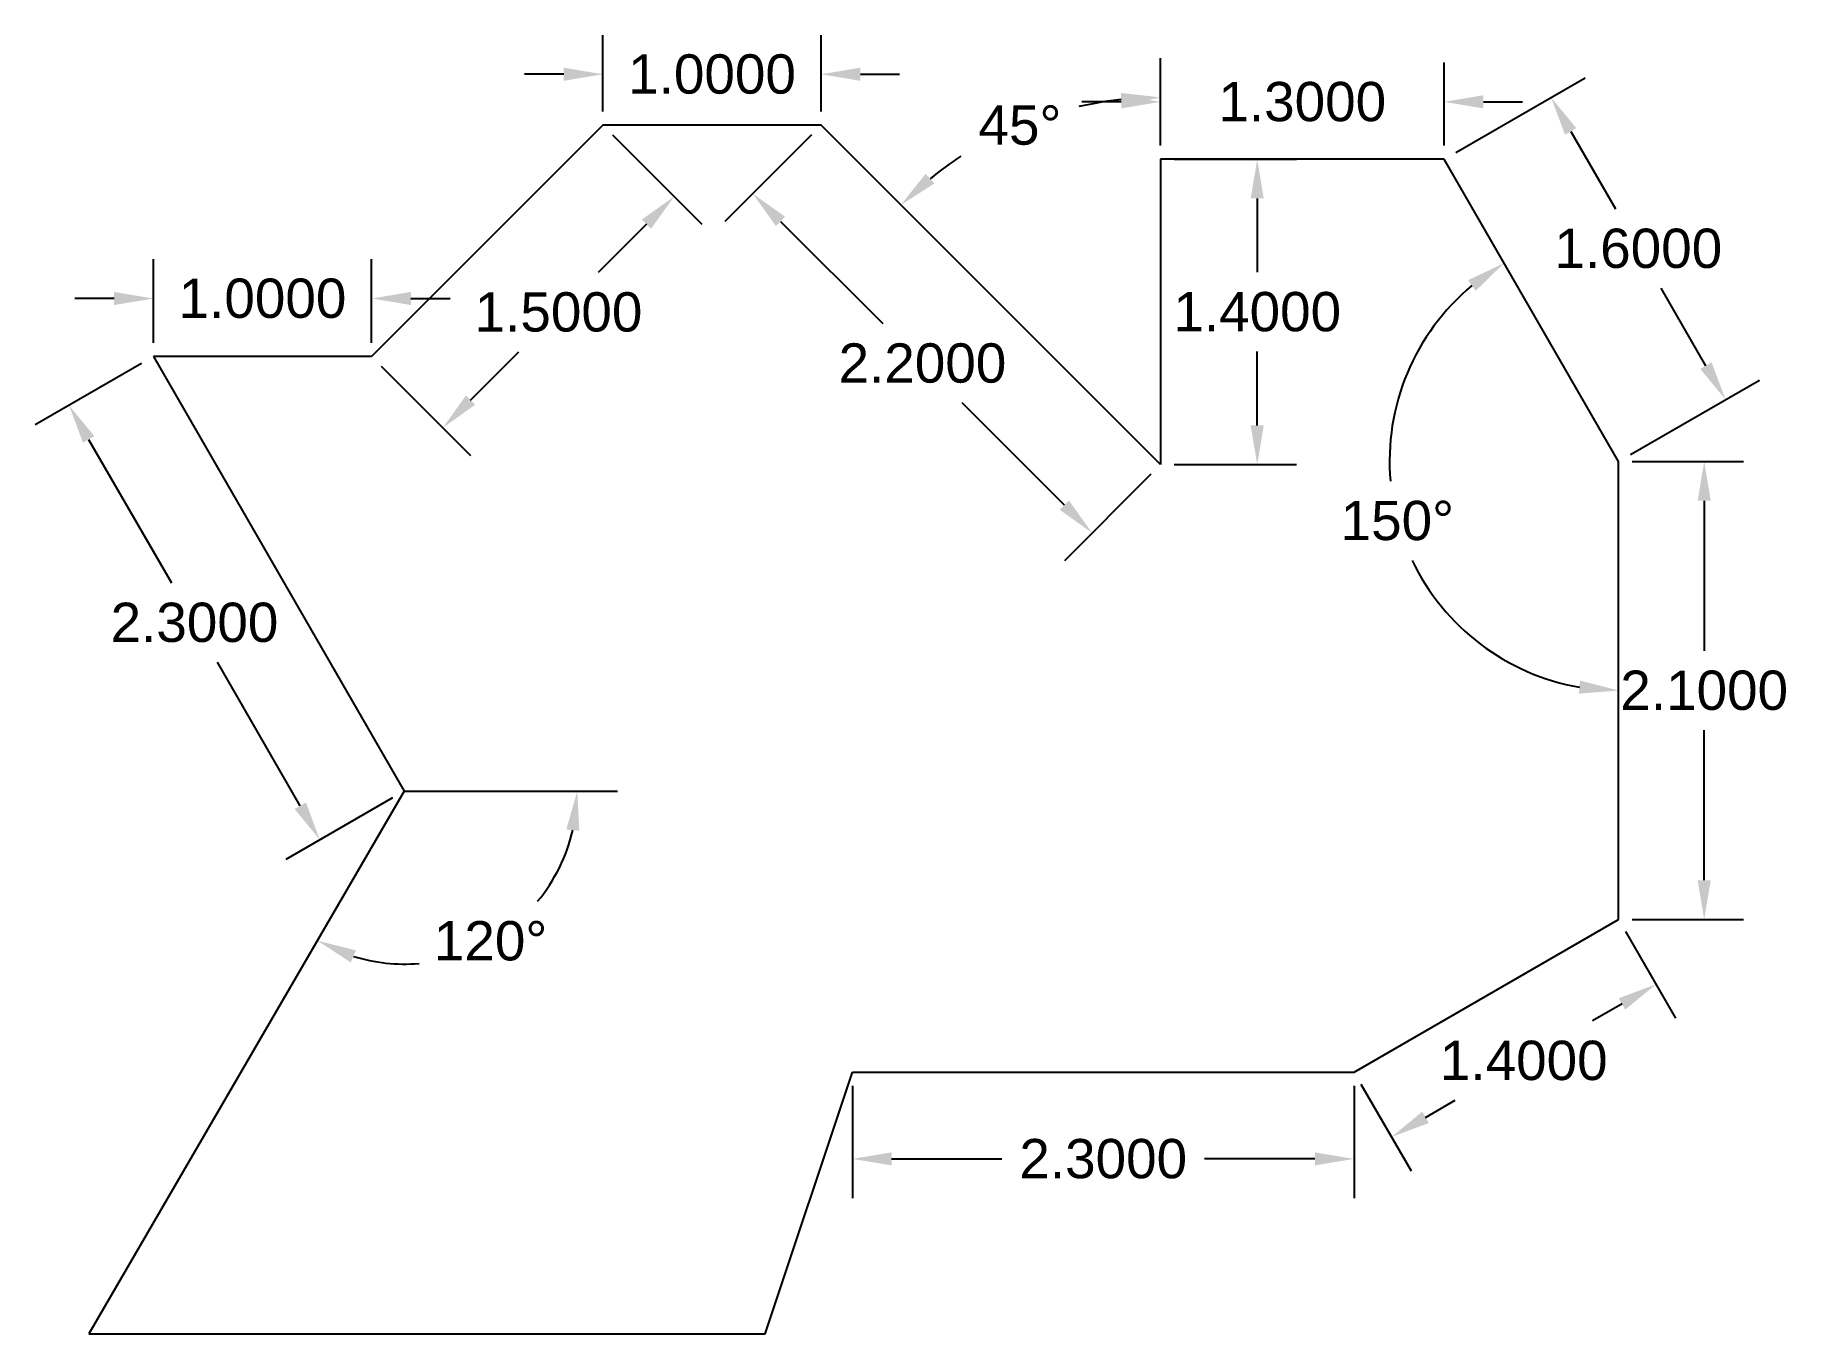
# Model space of a CAD drawing. Header units: inches. Extents: x 0.75 to 8.78, y 1 to 6.95.
import ezdxf

# ---------------------------------------------------------------- set-up
doc = ezdxf.new("R2010")
doc.units = ezdxf.units.IN
doc.header["$MEASUREMENT"] = 0
doc.styles.get("Standard").update_dxf_attribs({"font": 'arial.ttf'})
doc.dimstyles.get("Standard").update_dxf_attribs({"dimtxt": 0.18, "dimasz": 0.18, "dimexe": 0.18, "dimexo": 0.0625, "dimgap": 0.09, "dimtad": 0, "dimtih": 1, "dimtoh": 1, "dimdec": 4, "dimzin": 0, "dimdsep": 46, "dimtxsty": 'Standard', "dimcen": 0.09, "dimadec": 0, "dimazin": 0, "dimtfac": 1, "dimtdec": 4, "dimtofl": 0, "dimtmove": 0, "dimatfit": 3, "dimfxl": 1, "dimtolj": 1, "dimtzin": 0, "dimarcsym": 0})

# ---------------------------------------------------------------- blocks, each defined once
blk = doc.blocks.new('*D2')
at = {"color": 0, "lineweight": -2, "transparency": 16777216}
for start, end in [(129.8342, 184.90926), (205.59837, 260.1658)]:
    blk.add_arc((8.0124, 5), 1.05, start, end, dxfattribs=at)
at = {"color": 0, "transparency": 16777216}
for points in [[(7.3227, 5.8309), (7.357, 5.7817), (7.4874, 5.9093)], [(7.8357, 3.9953), (7.8305, 3.9355), (8.0124, 3.95)]]:
    blk.add_solid(points, dxfattribs=at)
at = {"layer": 'Defpoints', "color": 0, "transparency": 16777216}
for p in [(7.2124, 6.3856), (6.9784, 5.1823), (8.0124, 5), (8.0124, 5), (8.0124, 2.9)]:
    blk.add_point(p, dxfattribs=at)
at = {"color": 0, "transparency": 16777216, "insert": (6.9982, 4.7282), "char_height": 0.18, "attachment_point": 5}
blk.add_mtext('\\A1;150°', dxfattribs=at)
blk = doc.blocks.new('*D3')
at = {"color": 0, "lineweight": -2, "transparency": 16777216}
blk.add_line((5.9124, 6.4481), (5.9124, 6.8491), dxfattribs=at)
for start, end in [(96.12925, 102.83753), (122.90036, 128.87075)]:
    blk.add_arc((5.9124, 4.9856), 1.6834, start, end, dxfattribs=at)
at = {"color": 0, "transparency": 16777216}
for points in [[(5.7311, 6.6894), (5.7343, 6.6295), (5.9124, 6.6691)], [(4.876, 6.274), (4.8359, 6.3186), (4.7221, 6.176)]]:
    blk.add_solid(points, dxfattribs=at)
at = {"layer": 'Defpoints', "color": 0, "transparency": 16777216}
for p in [(5.4767, 6.6117), (4.3568, 6.5413), (5.9124, 6.3856), (5.9124, 4.9856), (5.9124, 4.9856)]:
    blk.add_point(p, dxfattribs=at)
at = {"color": 0, "transparency": 16777216, "insert": (5.2682, 6.5409), "char_height": 0.18, "attachment_point": 5}
blk.add_mtext('\\A1;45°', dxfattribs=at)
blk = doc.blocks.new('*D9')
at = {"color": 0, "lineweight": -2, "transparency": 16777216}
for p, q in [((4.5, 2.1375), (4.5, 1.6227)), ((6.8, 2.1375), (6.8, 1.6227)), ((4.68, 1.8027), (5.1851, 1.8027)), ((6.62, 1.8027), (6.1149, 1.8027))]:
    blk.add_line(p, q, dxfattribs=at)
at = {"color": 0, "transparency": 16777216}
for points in [[(4.68, 1.8327), (4.68, 1.7727), (4.5, 1.8027)], [(6.62, 1.8327), (6.62, 1.7727), (6.8, 1.8027)]]:
    blk.add_solid(points, dxfattribs=at)
at = {"layer": 'Defpoints', "color": 0, "transparency": 16777216}
for p in [(4.5, 2.2), (6.8, 2.2), (6.8, 1.8027)]:
    blk.add_point(p, dxfattribs=at)
at = {"color": 0, "transparency": 16777216, "insert": (5.65, 1.8027), "char_height": 0.18, "attachment_point": 5}
blk.add_mtext('\\A1;2.3000', dxfattribs=at)
blk = doc.blocks.new('*D10')
at = {"color": 0, "lineweight": -2, "transparency": 16777216}
for p, q in [((8.0437, 2.8459), (8.2739, 2.4472)), ((8.028, 2.5131), (7.8927, 2.435)), ((6.8312, 2.1459), (7.0614, 1.7472)), ((7.1273, 1.9931), (7.2626, 2.0712))]:
    blk.add_line(p, q, dxfattribs=at)
at = {"color": 0, "transparency": 16777216}
for points in [[(8.013, 2.5391), (8.043, 2.4871), (8.1839, 2.6031)], [(7.1123, 2.0191), (7.1423, 1.9671), (6.9714, 1.9031)]]:
    blk.add_solid(points, dxfattribs=at)
at = {"layer": 'Defpoints', "color": 0, "transparency": 16777216}
for p in [(8.0124, 2.9), (6.8, 2.2), (6.9714, 1.9031)]:
    blk.add_point(p, dxfattribs=at)
at = {"color": 0, "transparency": 16777216, "insert": (7.5776, 2.2531), "char_height": 0.18, "attachment_point": 5}
blk.add_mtext('\\A1;1.4000', dxfattribs=at)
blk = doc.blocks.new('*D11')
at = {"color": 0, "lineweight": -2, "transparency": 16777216}
for p, q in [((8.0749, 5), (8.5848, 5)), ((8.4048, 4.82), (8.4048, 4.1319)), ((8.4048, 3.08), (8.4048, 3.7681)), ((8.0749, 2.9), (8.5848, 2.9))]:
    blk.add_line(p, q, dxfattribs=at)
at = {"color": 0, "transparency": 16777216}
for points in [[(8.3748, 4.82), (8.4348, 4.82), (8.4048, 5)], [(8.3748, 3.08), (8.4348, 3.08), (8.4048, 2.9)]]:
    blk.add_solid(points, dxfattribs=at)
at = {"layer": 'Defpoints', "color": 0, "transparency": 16777216}
for p in [(8.0124, 5), (8.0124, 2.9), (8.4048, 2.9)]:
    blk.add_point(p, dxfattribs=at)
at = {"color": 0, "transparency": 16777216, "insert": (8.4048, 3.95), "char_height": 0.18, "attachment_point": 5}
blk.add_mtext('\\A1;2.1000', dxfattribs=at)
blk = doc.blocks.new('*D12')
at = {"color": 0, "lineweight": -2, "transparency": 16777216}
for p, q in [((7.2666, 6.4169), (7.8587, 6.7587)), ((7.7928, 6.5129), (7.9978, 6.1578)), ((8.4128, 5.439), (8.2078, 5.794)), ((8.0666, 5.0312), (8.6587, 5.3731))]:
    blk.add_line(p, q, dxfattribs=at)
at = {"color": 0, "transparency": 16777216}
for points in [[(7.8188, 6.5279), (7.7668, 6.4979), (7.7028, 6.6687)], [(8.4388, 5.454), (8.3868, 5.424), (8.5028, 5.2831)]]:
    blk.add_solid(points, dxfattribs=at)
at = {"layer": 'Defpoints', "color": 0, "transparency": 16777216}
for p in [(7.7028, 6.6687), (7.2124, 6.3856), (8.0124, 5)]:
    blk.add_point(p, dxfattribs=at)
at = {"color": 0, "transparency": 16777216, "insert": (8.1028, 5.9759), "char_height": 0.18, "attachment_point": 5}
blk.add_mtext('\\A1;1.6000', dxfattribs=at)
blk = doc.blocks.new('*D13')
at = {"color": 0, "lineweight": -2, "transparency": 16777216}
for p, q in [((5.9124, 6.4481), (5.9124, 6.8286)), ((7.2124, 6.4481), (7.2124, 6.8286)), ((5.7324, 6.6486), (5.5524, 6.6486)), ((7.3924, 6.6486), (7.5724, 6.6486))]:
    blk.add_line(p, q, dxfattribs=at)
at = {"color": 0, "transparency": 16777216}
for points in [[(5.7324, 6.6786), (5.7324, 6.6186), (5.9124, 6.6486)], [(7.3924, 6.6786), (7.3924, 6.6186), (7.2124, 6.6486)]]:
    blk.add_solid(points, dxfattribs=at)
at = {"layer": 'Defpoints', "color": 0, "transparency": 16777216}
for p in [(5.9124, 6.6486), (5.9124, 6.3856), (7.2124, 6.3856)]:
    blk.add_point(p, dxfattribs=at)
at = {"color": 0, "transparency": 16777216, "insert": (6.5624, 6.6486), "char_height": 0.18, "attachment_point": 5}
blk.add_mtext('\\A1;1.3000', dxfattribs=at)
blk = doc.blocks.new('*D14')
at = {"color": 0, "lineweight": -2, "transparency": 16777216}
for p, q in [((5.9749, 6.3856), (6.5359, 6.3856)), ((6.3559, 6.2056), (6.3559, 5.8675)), ((6.3559, 5.1656), (6.3559, 5.5037)), ((5.9749, 4.9856), (6.5359, 4.9856))]:
    blk.add_line(p, q, dxfattribs=at)
at = {"color": 0, "transparency": 16777216}
for points in [[(6.3259, 6.2056), (6.3859, 6.2056), (6.3559, 6.3856)], [(6.3259, 5.1656), (6.3859, 5.1656), (6.3559, 4.9856)]]:
    blk.add_solid(points, dxfattribs=at)
at = {"layer": 'Defpoints', "color": 0, "transparency": 16777216}
for p in [(5.9124, 6.3856), (5.9124, 4.9856), (6.3559, 4.9856)]:
    blk.add_point(p, dxfattribs=at)
at = {"color": 0, "transparency": 16777216, "insert": (6.3559, 5.6856), "char_height": 0.18, "attachment_point": 5}
blk.add_mtext('\\A1;1.4000', dxfattribs=at)
blk = doc.blocks.new('*D15')
at = {"color": 0, "lineweight": -2, "transparency": 16777216}
for p, q in [((4.3126, 6.4971), (3.9162, 6.1007)), ((4.1708, 6.1007), (4.6394, 5.632)), ((5.4718, 4.7996), (5.0032, 5.2682)), ((5.8682, 4.9414), (5.4718, 4.545))]:
    blk.add_line(p, q, dxfattribs=at)
at = {"color": 0, "transparency": 16777216}
for points in [[(4.192, 6.1219), (4.1495, 6.0795), (4.0435, 6.2279)], [(5.493, 4.8208), (5.4506, 4.7784), (5.5991, 4.6723)]]:
    blk.add_solid(points, dxfattribs=at)
at = {"layer": 'Defpoints', "color": 0, "transparency": 16777216}
for p in [(4.3568, 6.5413), (5.9124, 4.9856), (5.5991, 4.6723)]:
    blk.add_point(p, dxfattribs=at)
at = {"color": 0, "transparency": 16777216, "insert": (4.8213, 5.4501), "char_height": 0.18, "attachment_point": 5}
blk.add_mtext('\\A1;2.2000', dxfattribs=at)
blk = doc.blocks.new('*D16')
at = {"color": 0, "lineweight": -2, "transparency": 16777216}
for p, q in [((3.3568, 6.6038), (3.3568, 6.955)), ((4.3568, 6.6038), (4.3568, 6.955)), ((3.1768, 6.775), (2.9968, 6.775)), ((4.5368, 6.775), (4.7168, 6.775))]:
    blk.add_line(p, q, dxfattribs=at)
at = {"color": 0, "transparency": 16777216}
for points in [[(3.1768, 6.805), (3.1768, 6.745), (3.3568, 6.775)], [(4.5368, 6.805), (4.5368, 6.745), (4.3568, 6.775)]]:
    blk.add_solid(points, dxfattribs=at)
at = {"layer": 'Defpoints', "color": 0, "transparency": 16777216}
for p in [(3.3568, 6.775), (3.3568, 6.5413), (4.3568, 6.5413)]:
    blk.add_point(p, dxfattribs=at)
at = {"color": 0, "transparency": 16777216, "insert": (3.8568, 6.775), "char_height": 0.18, "attachment_point": 5}
blk.add_mtext('\\A1;1.0000', dxfattribs=at)
blk = doc.blocks.new('*D18')
at = {"color": 0, "lineweight": -2, "transparency": 16777216}
for p, q in [((1.2961, 5.5431), (1.2961, 5.9271)), ((2.2961, 5.5431), (2.2961, 5.9271)), ((1.1161, 5.7471), (0.9361, 5.7471)), ((2.4761, 5.7471), (2.6561, 5.7471))]:
    blk.add_line(p, q, dxfattribs=at)
at = {"color": 0, "transparency": 16777216}
for points in [[(1.1161, 5.7771), (1.1161, 5.7171), (1.2961, 5.7471)], [(2.4761, 5.7771), (2.4761, 5.7171), (2.2961, 5.7471)]]:
    blk.add_solid(points, dxfattribs=at)
at = {"layer": 'Defpoints', "color": 0, "transparency": 16777216}
for p in [(2.2961, 5.7471), (1.2961, 5.4806), (2.2961, 5.4806)]:
    blk.add_point(p, dxfattribs=at)
at = {"color": 0, "transparency": 16777216, "insert": (1.7961, 5.7471), "char_height": 0.18, "attachment_point": 5}
blk.add_mtext('\\A1;1.0000', dxfattribs=at)
blk = doc.blocks.new('*D19')
at = {"color": 0, "lineweight": -2, "transparency": 16777216}
for p, q in [((3.401, 6.4971), (3.8106, 6.0875)), ((3.556, 6.0875), (3.3349, 5.8663)), ((2.7499, 5.2814), (2.9711, 5.5025)), ((2.3403, 5.4364), (2.7499, 5.0268))]:
    blk.add_line(p, q, dxfattribs=at)
at = {"color": 0, "transparency": 16777216}
for points in [[(3.5348, 6.1087), (3.5772, 6.0663), (3.6833, 6.2148)], [(2.7287, 5.3026), (2.7711, 5.2602), (2.6226, 5.1541)]]:
    blk.add_solid(points, dxfattribs=at)
at = {"layer": 'Defpoints', "color": 0, "transparency": 16777216}
for p in [(3.3568, 6.5413), (2.2961, 5.4806), (2.6226, 5.1541)]:
    blk.add_point(p, dxfattribs=at)
at = {"color": 0, "transparency": 16777216, "insert": (3.153, 5.6844), "char_height": 0.18, "attachment_point": 5}
blk.add_mtext('\\A1;1.5000', dxfattribs=at)
blk = doc.blocks.new('*D20')
at = {"color": 0, "lineweight": -2, "transparency": 16777216}
for p, q in [((1.242, 5.4494), (0.7534, 5.1673)), ((0.9993, 5.1014), (1.3792, 4.4433)), ((1.9693, 3.4213), (1.5893, 4.0794)), ((2.392, 3.4575), (1.9034, 3.1754))]:
    blk.add_line(p, q, dxfattribs=at)
at = {"color": 0, "transparency": 16777216}
for points in [[(1.0253, 5.1164), (0.9733, 5.0864), (0.9093, 5.2573)], [(1.9953, 3.4363), (1.9433, 3.4063), (2.0593, 3.2654)]]:
    blk.add_solid(points, dxfattribs=at)
at = {"layer": 'Defpoints', "color": 0, "transparency": 16777216}
for p in [(1.2961, 5.4806), (2.4461, 3.4888), (2.0593, 3.2654)]:
    blk.add_point(p, dxfattribs=at)
at = {"color": 0, "transparency": 16777216, "insert": (1.4843, 4.2613), "char_height": 0.18, "attachment_point": 5}
blk.add_mtext('\\A1;2.3000', dxfattribs=at)
blk = doc.blocks.new('*D21')
at = {"color": 0, "lineweight": -2, "transparency": 16777216}
for start, end in [(320.40785, 346.96564), (252.8748, 274.88328)]:
    blk.add_arc((2.4461, 3.4888), 0.7929, start, end, dxfattribs=at)
at = {"color": 0, "transparency": 16777216}
for points in [[(3.1888, 3.3133), (3.2485, 3.3065), (3.2391, 3.4888)], [(2.2006, 2.7035), (2.2247, 2.7585), (2.0478, 2.8032)]]:
    blk.add_solid(points, dxfattribs=at)
at = {"layer": 'Defpoints', "color": 0, "transparency": 16777216}
for p in [(2.4461, 3.4888), (2.4461, 3.4888), (3.424, 3.4888), (2.5824, 2.7076), (1, 1)]:
    blk.add_point(p, dxfattribs=at)
at = {"color": 0, "transparency": 16777216, "insert": (2.8417, 2.8015), "char_height": 0.18, "attachment_point": 5}
blk.add_mtext('\\A1;120°', dxfattribs=at)

msp = doc.modelspace()

# ---------------------------------------------------------------- linework, layer by layer
for p, q in [((3.3568, 6.54128), (2.29614, 5.48062)), ((4.3568, 6.54128), (3.3568, 6.54128)), ((5.91244, 4.98564), (4.3568, 6.54128)), ((7.21244, 6.38564), (5.91244, 6.38564)), ((5.91244, 6.38564), (5.91244, 4.98564)), ((8.01244, 5), (7.21244, 6.38564)), ((2.29614, 5.48062), (1.29614, 5.48062)), ((1.29614, 5.48062), (2.44614, 3.48876)), ((8.01244, 2.9), (8.01244, 5)), ((2.44614, 3.48876), (1, 1)), ((2.44614, 3.48876), (3.42405, 3.48876)), ((6.8, 2.2), (8.01244, 2.9)), ((4.1, 1), (4.5, 2.2)), ((4.5, 2.2), (6.8, 2.2)), ((1, 1), (4.1, 1))]:
    msp.add_line(p, q)

# ---------------------------------------------------------------- dimensions: what is measured, and where the dimension line sits
for p1, p2, distance, picture, middle in [((4.3568, 6.54128), (3.3568, 6.54128), -0.2337, '*D16', (3.8568, 6.77498)), ((7.21244, 6.38564), (5.91244, 6.38564), -0.26296, '*D13', (6.56244, 6.64861)), ((8.01244, 5), (7.21244, 6.38564), -0.56621, '*D12', (8.10279, 5.97593)), ((3.3568, 6.54128), (2.29614, 5.48062), 0.46175, '*D19', (3.15298, 5.68444)), ((4.3568, 6.54128), (5.91244, 4.98564), -0.44311, '*D15', (4.82129, 5.45013)), ((5.91244, 6.38564), (5.91244, 4.98564), 0.44346, '*D14', (6.3559, 5.68564)), ((1.29614, 5.48062), (2.29614, 5.48062), 0.26653, '*D18', (1.79614, 5.74715)), ((1.29614, 5.48062), (2.44614, 3.48876), -0.44671, '*D20', (1.48428, 4.26133)), ((8.01244, 5), (8.01244, 2.9), 0.39237, '*D11', (8.40481, 3.95)), ((8.01244, 2.9), (6.8, 2.2), 0.34284, '*D10', (7.57764, 2.25309)), ((4.5, 2.2), (6.8, 2.2), -0.39733, '*D9', (5.65, 1.80267))]:
    dim = msp.add_aligned_dim(p1=p1, p2=p2, distance=distance, dimstyle='Standard')
    dim.commit()
    dim.dimension.update_dxf_attribs({"geometry": picture, "text_midpoint": middle})
for base, line1, line2, picture, middle in [((5.47673, 6.61171), ((5.91244, 6.38564), (5.91244, 4.98564)), ((5.91244, 4.98564), (4.3568, 6.54128)), '*D3', (5.26822, 6.54093)), ((6.97839, 5.18233), ((8.01244, 2.9), (8.01244, 5)), ((8.01244, 5), (7.21244, 6.38564)), '*D2', (6.99821, 4.72824)), ((2.58238, 2.70761), ((2.44614, 3.48876), (1, 1)), ((2.44614, 3.48876), (3.42405, 3.48876)), '*D21', (2.84166, 2.8015))]:
    dim = msp.add_angular_dim_2l(base=base, line1=line1, line2=line2, dimstyle='Standard')
    dim.commit()
    dim.dimension.update_dxf_attribs({"geometry": picture, "text_midpoint": middle})

doc.saveas('drawing.dxf')
